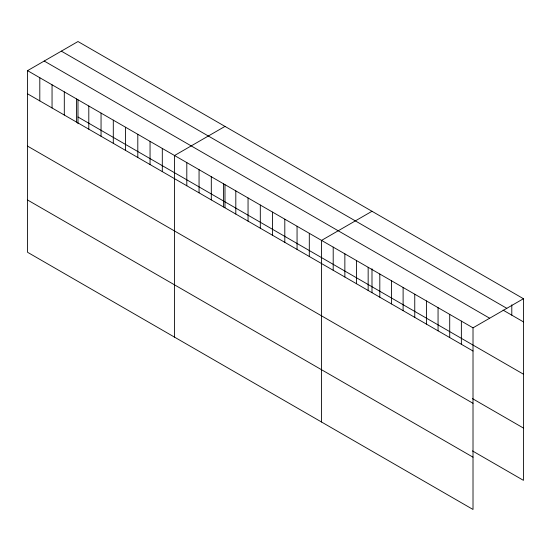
<?xml version="1.0" encoding="UTF-8"?>
<svg xmlns="http://www.w3.org/2000/svg" width="551" height="551" viewBox="0 0 551 551"><rect width="100%" height="100%" fill="white"/><g stroke="black" fill="none" stroke-linecap="round" stroke-linejoin="round"><path stroke-width="0.83" d="M27.55 70.652L473.013 327.838L473.013 509.468L27.55 252.282L27.55 70.652L77.987 41.532L523.45 298.718L523.45 480.348L472.476 450.925M224.987 126.399L174.55 155.52L174.55 337.157M371.994 211.274L321.557 240.394L321.557 422.025M473.013 327.838L523.45 298.718M61.34 51.14L506.803 308.326M503.063 310.117L523.45 321.887M44.197 61.037L489.66 318.223M77.987 116.998L523.45 374.184M27.55 93.822L473.013 351.008M472.476 398.628L523.45 428.058M27.55 146.118L473.013 403.304M27.55 199.992L473.013 457.178M511.796 304.861L511.796 315.165M461.366 321.109L461.366 344.285M449.712 314.38L449.712 337.556M438.059 307.658L438.059 330.827M426.412 300.929L426.412 324.105M414.758 294.206L414.758 317.376M403.112 287.477L403.112 310.654M391.458 280.748L391.458 303.925M379.811 274.026L379.811 297.196M371.994 268.764L371.994 292.629M368.158 267.297L368.158 290.473M356.511 260.575L356.511 283.744M344.857 253.846L344.857 277.015M333.203 247.117L333.203 270.293M309.304 233.321L309.304 256.49M297.058 226.247L297.058 249.424M284.805 219.174L284.805 242.35M272.552 212.101L272.552 235.277M260.306 205.027L260.306 228.204M248.053 197.954L248.053 221.13M235.807 190.887L235.807 214.057M224.987 184.709L224.987 207.761M223.554 183.814L223.554 206.983M211.302 176.74L211.302 199.91M199.056 169.667L199.056 192.836M186.803 162.593L186.803 185.77M162.304 148.446L162.304 171.623M150.051 141.373L150.051 164.549M137.805 134.306L137.805 157.476M125.552 127.233L125.552 150.402M113.299 120.159L113.299 143.329M101.053 113.086L101.053 136.255M88.801 106.012L88.801 129.189M77.987 99.834L77.987 123.727M76.548 98.939L76.548 122.115M64.302 91.865L64.302 115.042M52.049 84.792L52.049 107.968M39.803 77.725L39.803 100.895"/></g></svg>
